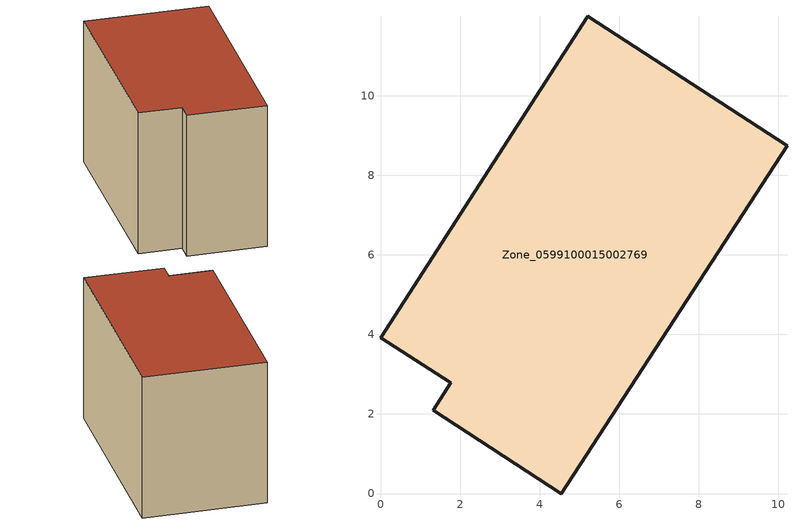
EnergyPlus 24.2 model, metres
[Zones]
Zone_0599100015002769
 floor ground (C_G): 5.21,12 10.22,8.74 4.54,0 1.32,2.1 1.76,2.79 0,3.92 z0.8
 wall outside (C_F): 10.22,8.74 5.21,12 0,3.92 1.76,2.79 1.32,2.1 4.54,0 10.22,8.74 z0.8:8.07
 roof outside (C_R): 4.54,0 10.22,8.74 5.21,12 0,3.92 1.76,2.79 1.32,2.1 z8.07
[BUILDING]
Pand.0599100015002769: North Axis=0; Terrain=City; Loads Convergence Tolerance Value=0.04; Temperature Convergence Tolerance Value=0.4; Solar Distribution=FullExterior; Maximum Number of Warmup Days=25; Minimum Number of Warmup Days=1
[Site:Location]
Rotterdam.The.Hague.AP_ZH_NLD Design_Conditions: Latitude=51.96; Longitude=4.45; Time Zone=1; Elevation=-4.5
[SITE:GROUNDTEMPERATURE:BUILDINGSURFACE]
18, 18, 18, 18, 18, 18, 18, 18, 18, 18, 18, 18
[MATERIAL] Thermal Absorptance=0.9; Solar Absorptance=0.7; Visible Absorptance=0.7
Name | Roughness | Thickness | Conductivity | Density | Specific Heat
G.TI.1965-1974 | MediumSmooth | 0.15 | 0.882353 | 540 | 1210
F.TI.1965-1974 | Rough | 0.3 | 0.697674 | 1920 | 840
R.TI.1965-1974 | MediumRough | 0.2 | 0.232558 | 1500 | 1000
[CONSTRUCTION]
C_G: G.TI.1965-1974
C_F: F.TI.1965-1974
C_R: R.TI.1965-1974
[ZONE]
Zone_0599100015002769: Type=1; Multiplier=1; Ceiling Height=Autocalculate; Volume=Autocalculate; Floor Area=autocalculate; Part of Total Floor Area=Yes
[ZONEINFILTRATION:DESIGNFLOWRATE]
Infil_Zone_0599100015002769: Zone or ZoneList or Space or SpaceList=Zone_0599100015002769; Schedule=AlwaysOn; Design Flow Rate Calculation Method=Flow/Area; Flow Rate per Floor Area=0.003; Constant Term Coefficient=1; Temperature Term Coefficient=0; Velocity Term Coefficient=0; Velocity Squared Term Coefficient=0
[HVACTEMPLATE:ZONE:IDEALLOADSAIRSYSTEM]
Zone_0599100015002769: Maximum Heating Supply Air Temperature=50; Minimum Cooling Supply Air Temperature=13; Maximum Heating Supply Air Humidity Ratio=0.0156; Minimum Cooling Supply Air Humidity Ratio=0.0077; Heating Limit=NoLimit; Cooling Limit=NoLimit; Dehumidification Control Type=ConstantSensibleHeatRatio; Cooling Sensible Heat Ratio=0.7; Dehumidification Setpoint=60; Humidification Control Type=None; Humidification Setpoint=30; Outdoor Air Method=None; Outdoor Air Flow Rate per Person=0.00944; Outdoor Air Flow Rate per Zone Floor Area=0; Outdoor Air Flow Rate per Zone=0; Demand Controlled Ventilation Type=None; Outdoor Air Economizer Type=NoEconomizer; Heat Recovery Type=None; Sensible Heat Recovery Effectiveness=0.7; Latent Heat Recovery Effectiveness=0.65
[ZONECONTROL:THERMOSTAT]
ThermostatControl_Zone_0599100015002769: Zone or ZoneList=Zone_0599100015002769; Control Type Schedule=DualSetpointControlType; Control 1=Thermostat_Zone_0599100015002769; Temperature Difference Between Cutout And Setpoint=0
[THERMOSTATSETPOINT:DUALSETPOINT]
Thermostat_Zone_0599100015002769: Heating Setpoint Temperature Schedule=HeatingSetpoint_Zone_0599100015002769; Cooling Setpoint Temperature Schedule=CoolingSetpoint_Zone_0599100015002769
[SCHEDULE:COMPACT]
HeatingSetpoint_Zone_0599100015002769: Through: 12/31, For: AllDays, Until: 24:00, 21
CoolingSetpoint_Zone_0599100015002769: Through: 12/31, For: AllDays, Until: 24:00, 24
DualSetpointControlType: Through: 12/31, For: AllDays, Until: 24:00, 4
AlwaysOn: Through: 12/31, For: AllDays, Until: 24:00, 1
